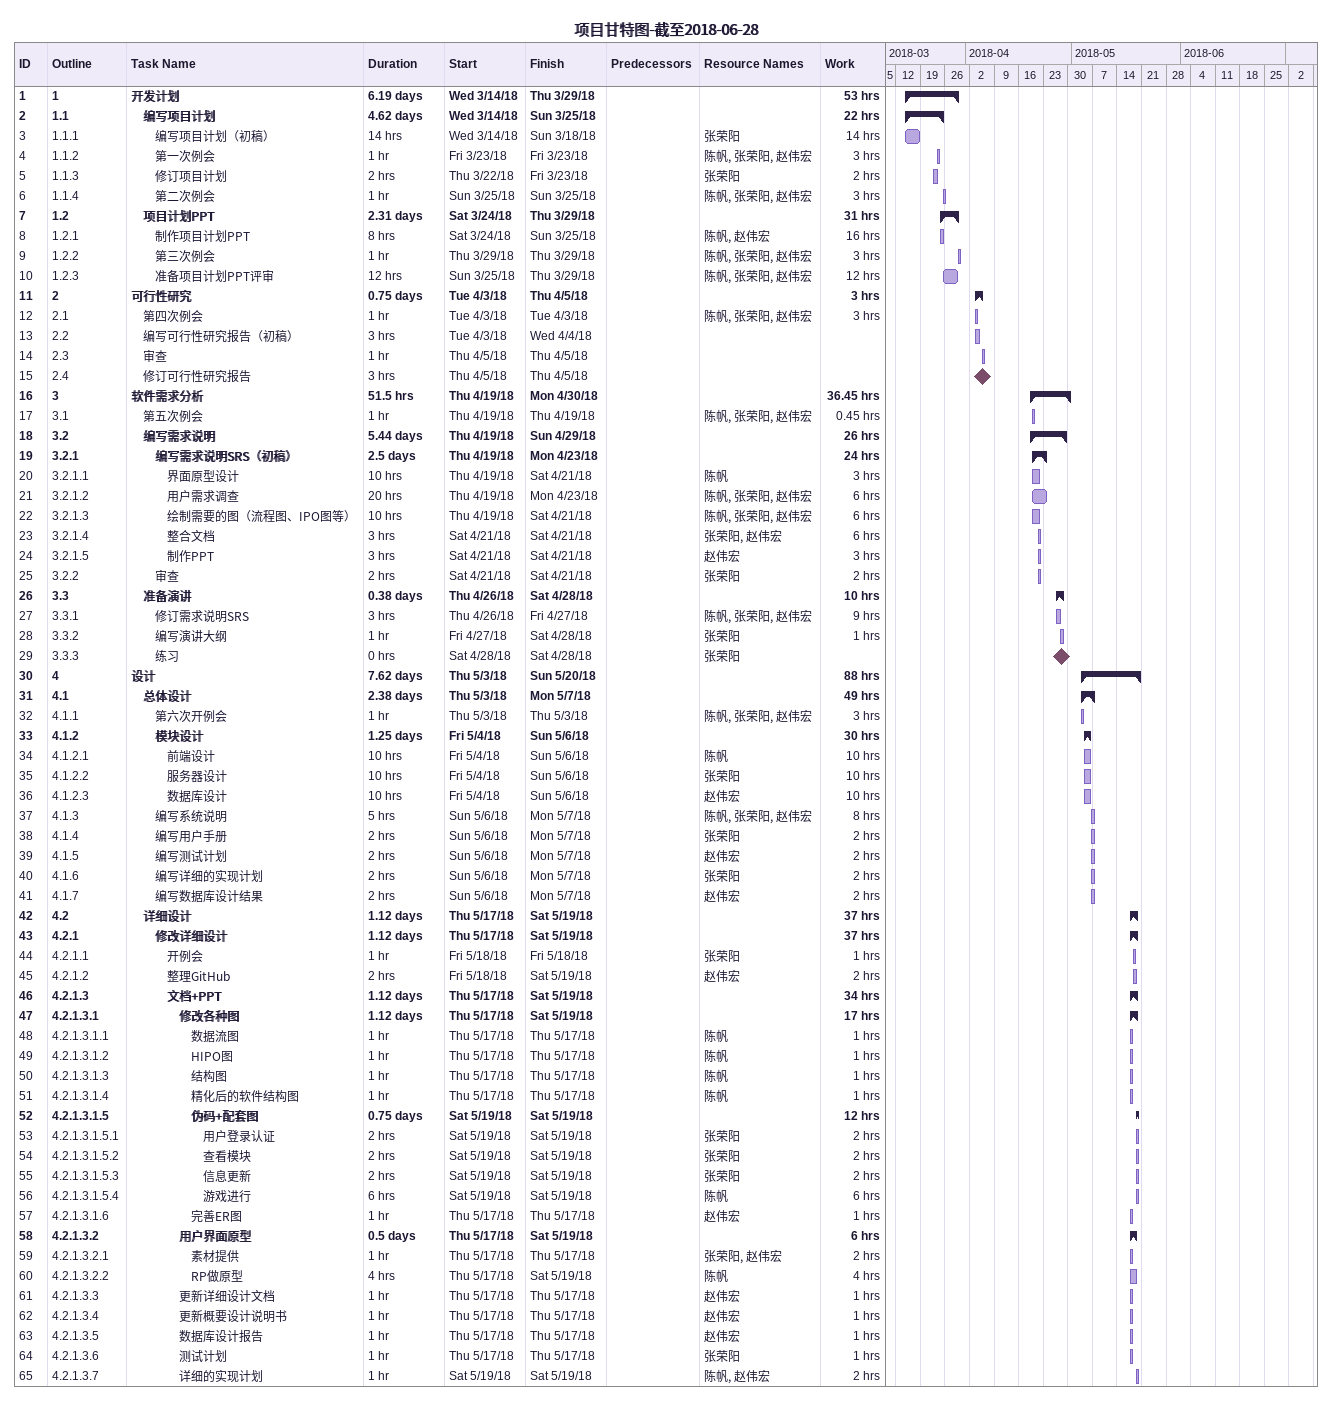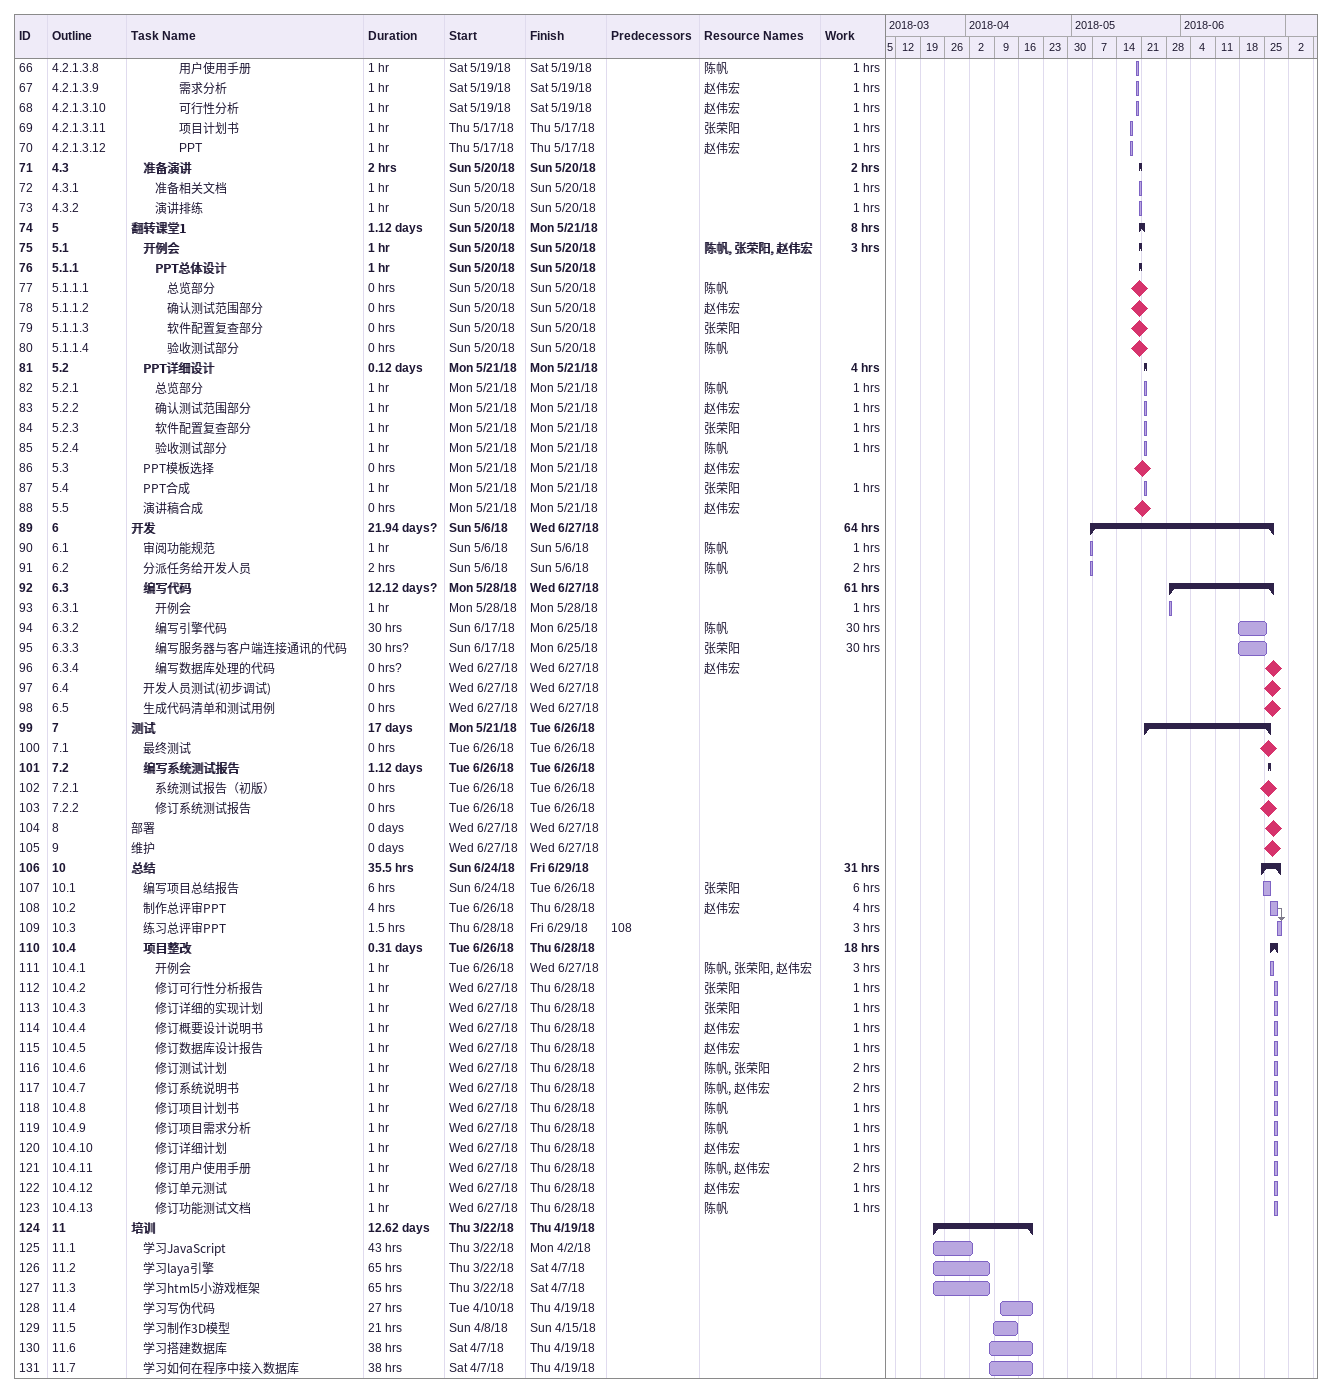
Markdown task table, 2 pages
项目甘特图-截至2018-06-28

| ID | WBS | Task | Duration | Start | Finish | Predecessors | Resources | Work (h) |
|---|---|---|---|---|---|---|---|---|
| 1 | 1 | **开发计划** | 6.19d | 2018-03-14 | 2018-03-29 |  |  | 53 |
| 2 | 1.1 | **编写项目计划** | 4.62d | 2018-03-14 | 2018-03-25 |  |  | 22 |
| 3 | 1.1.1 | 编写项目计划（初稿） | 14h | 2018-03-14 | 2018-03-18 |  | 张荣阳 | 14 |
| 4 | 1.1.2 | 第一次例会 | 1h | 2018-03-23 | 2018-03-23 |  | 陈帆, 张荣阳, 赵伟宏 | 3 |
| 5 | 1.1.3 | 修订项目计划 | 2h | 2018-03-22 | 2018-03-23 |  | 张荣阳 | 2 |
| 6 | 1.1.4 | 第二次例会 | 1h | 2018-03-25 | 2018-03-25 |  | 陈帆, 张荣阳, 赵伟宏 | 3 |
| 7 | 1.2 | **项目计划PPT** | 2.31d | 2018-03-24 | 2018-03-29 |  |  | 31 |
| 8 | 1.2.1 | 制作项目计划PPT | 8h | 2018-03-24 | 2018-03-25 |  | 陈帆, 赵伟宏 | 16 |
| 9 | 1.2.2 | 第三次例会 | 1h | 2018-03-29 | 2018-03-29 |  | 陈帆, 张荣阳, 赵伟宏 | 3 |
| 10 | 1.2.3 | 准备项目计划PPT评审 | 12h | 2018-03-25 | 2018-03-29 |  | 陈帆, 张荣阳, 赵伟宏 | 12 |
| 11 | 2 | **可行性研究** | 0.75d | 2018-04-03 | 2018-04-05 |  |  | 3 |
| 12 | 2.1 | 第四次例会 | 1h | 2018-04-03 | 2018-04-03 |  | 陈帆, 张荣阳, 赵伟宏 | 3 |
| 13 | 2.2 | 编写可行性研究报告（初稿） | 3h | 2018-04-03 | 2018-04-04 |  |  |  |
| 14 | 2.3 | 审查 | 1h | 2018-04-05 | 2018-04-05 |  |  |  |
| 15 | 2.4 | 修订可行性研究报告 | 3h | 2018-04-05 | 2018-04-05 |  |  |  |
| 16 | 3 | **软件需求分析** | 51.5h | 2018-04-19 | 2018-04-30 |  |  | 36.45 |
| 17 | 3.1 | 第五次例会 | 1h | 2018-04-19 | 2018-04-19 |  | 陈帆, 张荣阳, 赵伟宏 | 0.45 |
| 18 | 3.2 | **编写需求说明** | 5.44d | 2018-04-19 | 2018-04-29 |  |  | 26 |
| 19 | 3.2.1 | **编写需求说明SRS（初稿）** | 2.5d | 2018-04-19 | 2018-04-23 |  |  | 24 |
| 20 | 3.2.1.1 | 界面原型设计 | 10h | 2018-04-19 | 2018-04-21 |  | 陈帆 | 3 |
| 21 | 3.2.1.2 | 用户需求调查 | 20h | 2018-04-19 | 2018-04-23 |  | 陈帆, 张荣阳, 赵伟宏 | 6 |
| 22 | 3.2.1.3 | 绘制需要的图（流程图、IPO图等） | 10h | 2018-04-19 | 2018-04-21 |  | 陈帆, 张荣阳, 赵伟宏 | 6 |
| 23 | 3.2.1.4 | 整合文档 | 3h | 2018-04-21 | 2018-04-21 |  | 张荣阳, 赵伟宏 | 6 |
| 24 | 3.2.1.5 | 制作PPT | 3h | 2018-04-21 | 2018-04-21 |  | 赵伟宏 | 3 |
| 25 | 3.2.2 | 审查 | 2h | 2018-04-21 | 2018-04-21 |  | 张荣阳 | 2 |
| 26 | 3.3 | **准备演讲** | 0.38d | 2018-04-26 | 2018-04-28 |  |  | 10 |
| 27 | 3.3.1 | 修订需求说明SRS | 3h | 2018-04-26 | 2018-04-27 |  | 陈帆, 张荣阳, 赵伟宏 | 9 |
| 28 | 3.3.2 | 编写演讲大纲 | 1h | 2018-04-27 | 2018-04-28 |  | 张荣阳 | 1 |
| 29 | 3.3.3 | 练习 | 0h | 2018-04-28 | 2018-04-28 |  | 张荣阳 |  |
| 30 | 4 | **设计** | 7.62d | 2018-05-03 | 2018-05-20 |  |  | 88 |
| 31 | 4.1 | **总体设计** | 2.38d | 2018-05-03 | 2018-05-07 |  |  | 49 |
| 32 | 4.1.1 | 第六次开例会 | 1h | 2018-05-03 | 2018-05-03 |  | 陈帆, 张荣阳, 赵伟宏 | 3 |
| 33 | 4.1.2 | **模块设计** | 1.25d | 2018-05-04 | 2018-05-06 |  |  | 30 |
| 34 | 4.1.2.1 | 前端设计 | 10h | 2018-05-04 | 2018-05-06 |  | 陈帆 | 10 |
| 35 | 4.1.2.2 | 服务器设计 | 10h | 2018-05-04 | 2018-05-06 |  | 张荣阳 | 10 |
| 36 | 4.1.2.3 | 数据库设计 | 10h | 2018-05-04 | 2018-05-06 |  | 赵伟宏 | 10 |
| 37 | 4.1.3 | 编写系统说明 | 5h | 2018-05-06 | 2018-05-07 |  | 陈帆, 张荣阳, 赵伟宏 | 8 |
| 38 | 4.1.4 | 编写用户手册 | 2h | 2018-05-06 | 2018-05-07 |  | 张荣阳 | 2 |
| 39 | 4.1.5 | 编写测试计划 | 2h | 2018-05-06 | 2018-05-07 |  | 赵伟宏 | 2 |
| 40 | 4.1.6 | 编写详细的实现计划 | 2h | 2018-05-06 | 2018-05-07 |  | 张荣阳 | 2 |
| 41 | 4.1.7 | 编写数据库设计结果 | 2h | 2018-05-06 | 2018-05-07 |  | 赵伟宏 | 2 |
| 42 | 4.2 | **详细设计** | 1.12d | 2018-05-17 | 2018-05-19 |  |  | 37 |
| 43 | 4.2.1 | **修改详细设计** | 1.12d | 2018-05-17 | 2018-05-19 |  |  | 37 |
| 44 | 4.2.1.1 | 开例会 | 1h | 2018-05-18 | 2018-05-18 |  | 张荣阳 | 1 |
| 45 | 4.2.1.2 | 整理GitHub | 2h | 2018-05-18 | 2018-05-19 |  | 赵伟宏 | 2 |
| 46 | 4.2.1.3 | **文档+PPT** | 1.12d | 2018-05-17 | 2018-05-19 |  |  | 34 |
| 47 | 4.2.1.3.1 | **修改各种图** | 1.12d | 2018-05-17 | 2018-05-19 |  |  | 17 |
| 48 | 4.2.1.3.1.1 | 数据流图 | 1h | 2018-05-17 | 2018-05-17 |  | 陈帆 | 1 |
| 49 | 4.2.1.3.1.2 | HIPO图 | 1h | 2018-05-17 | 2018-05-17 |  | 陈帆 | 1 |
| 50 | 4.2.1.3.1.3 | 结构图 | 1h | 2018-05-17 | 2018-05-17 |  | 陈帆 | 1 |
| 51 | 4.2.1.3.1.4 | 精化后的软件结构图 | 1h | 2018-05-17 | 2018-05-17 |  | 陈帆 | 1 |
| 52 | 4.2.1.3.1.5 | **伪码+配套图** | 0.75d | 2018-05-19 | 2018-05-19 |  |  | 12 |
| 53 | 4.2.1.3.1.5.1 | 用户登录认证 | 2h | 2018-05-19 | 2018-05-19 |  | 张荣阳 | 2 |
| 54 | 4.2.1.3.1.5.2 | 查看模块 | 2h | 2018-05-19 | 2018-05-19 |  | 张荣阳 | 2 |
| 55 | 4.2.1.3.1.5.3 | 信息更新 | 2h | 2018-05-19 | 2018-05-19 |  | 张荣阳 | 2 |
| 56 | 4.2.1.3.1.5.4 | 游戏进行 | 6h | 2018-05-19 | 2018-05-19 |  | 陈帆 | 6 |
| 57 | 4.2.1.3.1.6 | 完善ER图 | 1h | 2018-05-17 | 2018-05-17 |  | 赵伟宏 | 1 |
| 58 | 4.2.1.3.2 | **用户界面原型** | 0.5d | 2018-05-17 | 2018-05-19 |  |  | 6 |
| 59 | 4.2.1.3.2.1 | 素材提供 | 1h | 2018-05-17 | 2018-05-17 |  | 张荣阳, 赵伟宏 | 2 |
| 60 | 4.2.1.3.2.2 | RP做原型 | 4h | 2018-05-17 | 2018-05-19 |  | 陈帆 | 4 |
| 61 | 4.2.1.3.3 | 更新详细设计文档 | 1h | 2018-05-17 | 2018-05-17 |  | 赵伟宏 | 1 |
| 62 | 4.2.1.3.4 | 更新概要设计说明书 | 1h | 2018-05-17 | 2018-05-17 |  | 赵伟宏 | 1 |
| 63 | 4.2.1.3.5 | 数据库设计报告 | 1h | 2018-05-17 | 2018-05-17 |  | 赵伟宏 | 1 |
| 64 | 4.2.1.3.6 | 测试计划 | 1h | 2018-05-17 | 2018-05-17 |  | 张荣阳 | 1 |
| 65 | 4.2.1.3.7 | 详细的实现计划 | 1h | 2018-05-19 | 2018-05-19 |  | 陈帆, 赵伟宏 | 2 |
| 66 | 4.2.1.3.8 | 用户使用手册 | 1h | 2018-05-19 | 2018-05-19 |  | 陈帆 | 1 |
| 67 | 4.2.1.3.9 | 需求分析 | 1h | 2018-05-19 | 2018-05-19 |  | 赵伟宏 | 1 |
| 68 | 4.2.1.3.10 | 可行性分析 | 1h | 2018-05-19 | 2018-05-19 |  | 赵伟宏 | 1 |
| 69 | 4.2.1.3.11 | 项目计划书 | 1h | 2018-05-17 | 2018-05-17 |  | 张荣阳 | 1 |
| 70 | 4.2.1.3.12 | PPT | 1h | 2018-05-17 | 2018-05-17 |  | 赵伟宏 | 1 |
| 71 | 4.3 | **准备演讲** | 2h | 2018-05-20 | 2018-05-20 |  |  | 2 |
| 72 | 4.3.1 | 准备相关文档 | 1h | 2018-05-20 | 2018-05-20 |  |  | 1 |
| 73 | 4.3.2 | 演讲排练 | 1h | 2018-05-20 | 2018-05-20 |  |  | 1 |
| 74 | 5 | **翻转课堂1** | 1.12d | 2018-05-20 | 2018-05-21 |  |  | 8 |
| 75 | 5.1 | **开例会** | 1h | 2018-05-20 | 2018-05-20 |  | 陈帆, 张荣阳, 赵伟宏 | 3 |
| 76 | 5.1.1 | **PPT总体设计** | 1h | 2018-05-20 | 2018-05-20 |  |  |  |
| 77 | 5.1.1.1 | 总览部分 | 0h | 2018-05-20 | 2018-05-20 |  | 陈帆 |  |
| 78 | 5.1.1.2 | 确认测试范围部分 | 0h | 2018-05-20 | 2018-05-20 |  | 赵伟宏 |  |
| 79 | 5.1.1.3 | 软件配置复查部分 | 0h | 2018-05-20 | 2018-05-20 |  | 张荣阳 |  |
| 80 | 5.1.1.4 | 验收测试部分 | 0h | 2018-05-20 | 2018-05-20 |  | 陈帆 |  |
| 81 | 5.2 | **PPT详细设计** | 0.12d | 2018-05-21 | 2018-05-21 |  |  | 4 |
| 82 | 5.2.1 | 总览部分 | 1h | 2018-05-21 | 2018-05-21 |  | 陈帆 | 1 |
| 83 | 5.2.2 | 确认测试范围部分 | 1h | 2018-05-21 | 2018-05-21 |  | 赵伟宏 | 1 |
| 84 | 5.2.3 | 软件配置复查部分 | 1h | 2018-05-21 | 2018-05-21 |  | 张荣阳 | 1 |
| 85 | 5.2.4 | 验收测试部分 | 1h | 2018-05-21 | 2018-05-21 |  | 陈帆 | 1 |
| 86 | 5.3 | PPT模板选择 | 0h | 2018-05-21 | 2018-05-21 |  | 赵伟宏 |  |
| 87 | 5.4 | PPT合成 | 1h | 2018-05-21 | 2018-05-21 |  | 张荣阳 | 1 |
| 88 | 5.5 | 演讲稿合成 | 0h | 2018-05-21 | 2018-05-21 |  | 赵伟宏 |  |
| 89 | 6 | **开发** | 21.94d? | 2018-05-06 | 2018-06-27 |  |  | 64 |
| 90 | 6.1 | 审阅功能规范 | 1h | 2018-05-06 | 2018-05-06 |  | 陈帆 | 1 |
| 91 | 6.2 | 分派任务给开发人员 | 2h | 2018-05-06 | 2018-05-06 |  | 陈帆 | 2 |
| 92 | 6.3 | **编写代码** | 12.12d? | 2018-05-28 | 2018-06-27 |  |  | 61 |
| 93 | 6.3.1 | 开例会 | 1h | 2018-05-28 | 2018-05-28 |  |  | 1 |
| 94 | 6.3.2 | 编写引擎代码 | 30h | 2018-06-17 | 2018-06-25 |  | 陈帆 | 30 |
| 95 | 6.3.3 | 编写服务器与客户端连接通讯的代码 | 30h? | 2018-06-17 | 2018-06-25 |  | 张荣阳 | 30 |
| 96 | 6.3.4 | 编写数据库处理的代码 | 0h? | 2018-06-27 | 2018-06-27 |  | 赵伟宏 |  |
| 97 | 6.4 | 开发人员测试(初步调试) | 0h | 2018-06-27 | 2018-06-27 |  |  |  |
| 98 | 6.5 | 生成代码清单和测试用例 | 0h | 2018-06-27 | 2018-06-27 |  |  |  |
| 99 | 7 | **测试** | 17d | 2018-05-21 | 2018-06-26 |  |  |  |
| 100 | 7.1 | 最终测试 | 0h | 2018-06-26 | 2018-06-26 |  |  |  |
| 101 | 7.2 | **编写系统测试报告** | 1.12d | 2018-06-26 | 2018-06-26 |  |  |  |
| 102 | 7.2.1 | 系统测试报告（初版） | 0h | 2018-06-26 | 2018-06-26 |  |  |  |
| 103 | 7.2.2 | 修订系统测试报告 | 0h | 2018-06-26 | 2018-06-26 |  |  |  |
| 104 | 8 | 部署 | 0d | 2018-06-27 | 2018-06-27 |  |  |  |
| 105 | 9 | 维护 | 0d | 2018-06-27 | 2018-06-27 |  |  |  |
| 106 | 10 | **总结** | 35.5h | 2018-06-24 | 2018-06-29 |  |  | 31 |
| 107 | 10.1 | 编写项目总结报告 | 6h | 2018-06-24 | 2018-06-26 |  | 张荣阳 | 6 |
| 108 | 10.2 | 制作总评审PPT | 4h | 2018-06-26 | 2018-06-28 |  | 赵伟宏 | 4 |
| 109 | 10.3 | 练习总评审PPT | 1.5h | 2018-06-28 | 2018-06-29 | 108 |  | 3 |
| 110 | 10.4 | **项目整改** | 0.31d | 2018-06-26 | 2018-06-28 |  |  | 18 |
| 111 | 10.4.1 | 开例会 | 1h | 2018-06-26 | 2018-06-27 |  | 陈帆, 张荣阳, 赵伟宏 | 3 |
| 112 | 10.4.2 | 修订可行性分析报告 | 1h | 2018-06-27 | 2018-06-28 |  | 张荣阳 | 1 |
| 113 | 10.4.3 | 修订详细的实现计划 | 1h | 2018-06-27 | 2018-06-28 |  | 张荣阳 | 1 |
| 114 | 10.4.4 | 修订概要设计说明书 | 1h | 2018-06-27 | 2018-06-28 |  | 赵伟宏 | 1 |
| 115 | 10.4.5 | 修订数据库设计报告 | 1h | 2018-06-27 | 2018-06-28 |  | 赵伟宏 | 1 |
| 116 | 10.4.6 | 修订测试计划 | 1h | 2018-06-27 | 2018-06-28 |  | 陈帆, 张荣阳 | 2 |
| 117 | 10.4.7 | 修订系统说明书 | 1h | 2018-06-27 | 2018-06-28 |  | 陈帆, 赵伟宏 | 2 |
| 118 | 10.4.8 | 修订项目计划书 | 1h | 2018-06-27 | 2018-06-28 |  | 陈帆 | 1 |
| 119 | 10.4.9 | 修订项目需求分析 | 1h | 2018-06-27 | 2018-06-28 |  | 陈帆 | 1 |
| 120 | 10.4.10 | 修订详细计划 | 1h | 2018-06-27 | 2018-06-28 |  | 赵伟宏 | 1 |
| 121 | 10.4.11 | 修订用户使用手册 | 1h | 2018-06-27 | 2018-06-28 |  | 陈帆, 赵伟宏 | 2 |
| 122 | 10.4.12 | 修订单元测试 | 1h | 2018-06-27 | 2018-06-28 |  | 赵伟宏 | 1 |
| 123 | 10.4.13 | 修订功能测试文档 | 1h | 2018-06-27 | 2018-06-28 |  | 陈帆 | 1 |
| 124 | 11 | **培训** | 12.62d | 2018-03-22 | 2018-04-19 |  |  |  |
| 125 | 11.1 | 学习JavaScript | 43h | 2018-03-22 | 2018-04-02 |  |  |  |
| 126 | 11.2 | 学习laya引擎 | 65h | 2018-03-22 | 2018-04-07 |  |  |  |
| 127 | 11.3 | 学习html5小游戏框架 | 65h | 2018-03-22 | 2018-04-07 |  |  |  |
| 128 | 11.4 | 学习写伪代码 | 27h | 2018-04-10 | 2018-04-19 |  |  |  |
| 129 | 11.5 | 学习制作3D模型 | 21h | 2018-04-08 | 2018-04-15 |  |  |  |
| 130 | 11.6 | 学习搭建数据库 | 38h | 2018-04-07 | 2018-04-19 |  |  |  |
| 131 | 11.7 | 学习如何在程序中接入数据库 | 38h | 2018-04-07 | 2018-04-19 |  |  |  |
